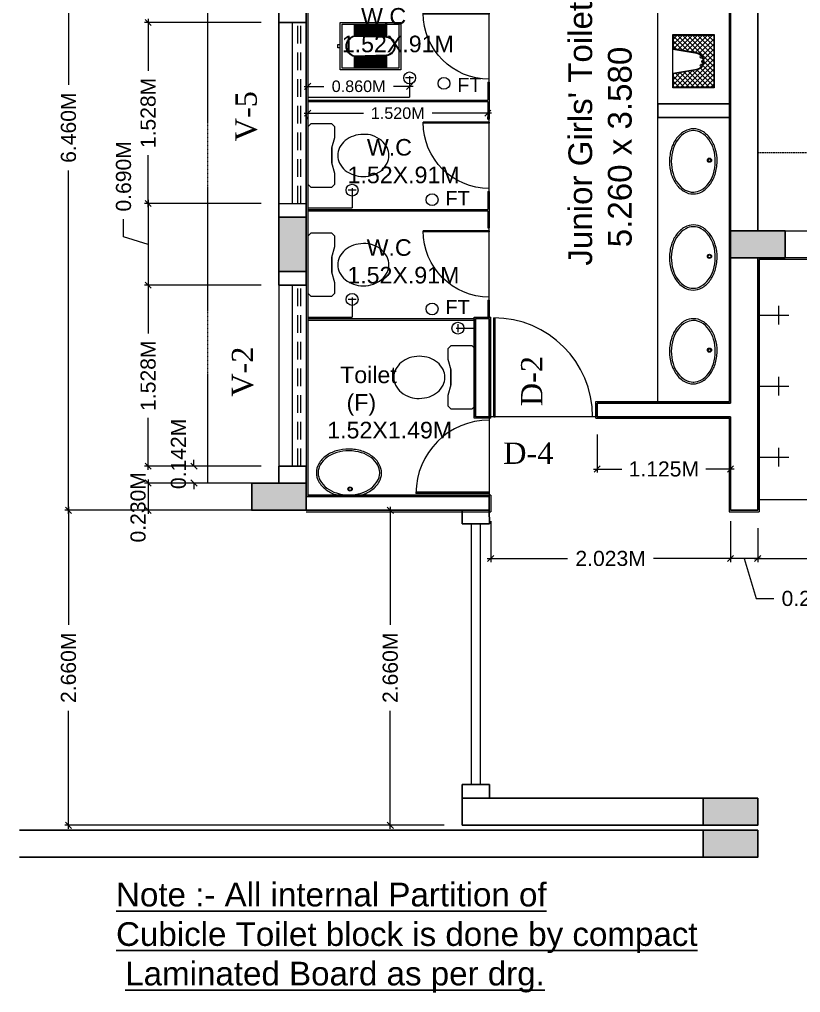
# Model space of a CAD drawing. Header units: metres. Extents: x 1545540 to 2027037, y 435419 to 693806.
# Drawn here: x 1606936 to 1613527, y 471662 to 479877 of the extents above; entities that cross this region are included whole.
import ezdxf

# ---------------------------------------------------------------- set-up
doc = ezdxf.new("R2010")
doc.units = ezdxf.units.M
doc.header["$LTSCALE"] = 1000
doc.header["$PDMODE"] = 35
doc.linetypes.add('DASHED', pattern=[0.75, 0.5, -0.25])
doc.linetypes.add('DASHED2', pattern=[0.375, 0.25, -0.125])
doc.layers.get('Defpoints').update_dxf_attribs({"lineweight": 18})
for name, color, linetype, lineweight in [('- WALL', 7, 'Continuous', 30), ('Col-Hatch', 9, 'Continuous', 13), ('coloum hatch', 254, 'Continuous', 9), ('Column', 252, 'Continuous', 30), ('CUBICAL TOILET', 160, 'Continuous', 9), ('Door', 54, 'Continuous', 13), ('elevation', 1, 'Continuous', 13), ('Fixture', 44, 'Continuous', 9), ('Furniture', 13, 'Continuous', 13), ('PLASTER', 144, 'Continuous', 13), ('PROJ.', 30, 'DASHED2', 13), ('Projection', 252, 'DASHED2', 18), ('Stair', 2, 'Continuous', 15), ('Text-2', 122, 'Continuous', 25), ('Ventilator', 6, 'DASHED', 18), ('Wall', 7, 'Continuous', 30), ('Window-Wall', 7, 'Continuous', 18)]:
    doc.layers.add(name, color=color, linetype=linetype, lineweight=lineweight)
doc.layers.add('dimen', color=1, linetype='Continuous')
doc.layers.add('text', color=7, linetype='Continuous')
doc.styles.add('dim-stylus bt', font='arial.ttf')
doc.styles.add('L120', font='simplex.shx', dxfattribs={"height": 1})
doc.styles.add('style1', font='')
doc.styles.get('style1').set_extended_font_data('Century Gothic')
doc.dimstyles.new('1      100 (big)', dxfattribs={"dimscale": 75, "dimtxt": 5, "dimasz": 3.5, "dimexe": 1.5, "dimexo": 2, "dimgap": 1, "dimtad": 0, "dimdec": 3, "dimlfac": 0.001, "dimzin": 0, "dimdsep": 46, "dimtxsty": 'dim-stylus bt', "dimblk": 'OBLIQUE', "dimcen": 0, "dimdle": 0.6, "dimclrd": 256, "dimclre": 7, "dimclrt": 256, "dimadec": 0, "dimazin": 0, "dimtfac": 0.7, "dimtdec": 3, "dimtofl": 0, "dimtmove": 1, "dimatfit": 3, "dimldrblk": 'OPEN90', "dimfxl": 0, "dimtolj": 1, "dimtzin": 0, "dimlwd": 15, "dimlwe": 15, "dimarcsym": 0})

# ---------------------------------------------------------------- blocks, each defined once
blk = doc.blocks.new('CC')
at = {"layer": 'Col-Hatch', "ltscale": 0.05}
blk.add_hatch(color=256, dxfattribs=at).paths.add_polyline_path([(4078.606, 341.3281), (4078.606, 341.0981), (4079.066, 341.0981), (4079.066, 341.3281)])
at = {"layer": 'Column'}
blk.add_lwpolyline([(4078.606, 341.3281), (4079.066, 341.3281), (4079.066, 341.0981), (4078.606, 341.0981)], close=True, dxfattribs=at)
blk = doc.blocks.new('RSA BASIN 2')
for points in [[(10.67, -8.12, 0.12976), (9.97, -5.22, 0.106426), (7.61, -2.47, 0.084431), (4.27, -0.72, 0.073534), (0, 0, 0.073534), (-4.29, -0.55, 0.084431), (-7.7, -2.16, 0.106426), (-10.17, -4.82, 0.12976), (-10.98, -7.69, 0.12976), (-10.28, -10.59, 0.106426), (-7.92, -13.34, 0.084431), (-4.58, -15.09, 0.073534), (-0.31, -15.81, 0.073534), (3.98, -15.26, 0.084431), (7.39, -13.64, 0.106426), (9.85, -10.99, 0.12976)], [(10.08, -7.9, 0.119977), (9.45, -5.5, 0.106426), (7.25, -2.94, 0.084431), (4.08, -1.28, 0.073534), (-0.01, -0.59, 0.073534), (-4.13, -1.12, 0.084431), (-7.36, -2.65, 0.106426), (-9.66, -5.12, 0.12976), (-10.39, -7.7, 0.009633), (-10.39, -7.9, 0.119977), (-9.76, -10.31, 0.106426), (-7.57, -12.87, 0.084431), (-4.4, -14.53, 0.073534), (-0.3, -15.22, 0.073534), (3.82, -14.69, 0.084431), (7.05, -13.16, 0.106426), (9.35, -10.69, 0.12976), (10.08, -8.11, 0.009633)]]:
    blk.add_lwpolyline(points, format="xyb", close=True)
for radius in [0.7, 0.479]:
    blk.add_circle((-0.47, -2.53), radius)
blk = doc.blocks.new('*X20')
at = {"color": 0}
for p, q in [((704.7, 322.9), (942.6, 560.7)), ((704.7, 365.3), (900.1, 560.7)), ((704.7, 407.7), (857.7, 560.7)), ((704.7, 450.2), (815.3, 560.7)), ((704.7, 492.6), (772.9, 560.7)), ((704.7, 535), (730.4, 560.7)), ((847.7, 382.7), (704.7, 525.7)), ((853.8, 419), (712.1, 560.7)), ((866.2, 449), (754.5, 560.7)), ((888.3, 469.3), (796.9, 560.7)), ((920.9, 479.2), (839.4, 560.7)), ((1144.7, 297.8), (881.8, 560.7)), ((898.6, 474.4), (985, 560.7)), ((1144.7, 340.2), (924.2, 560.7)), ((943.5, 476.9), (1027.4, 560.7)), ((1144.7, 382.6), (966.6, 560.7)), ((971.4, 462.3), (1069.8, 560.7)), ((989.9, 438.4), (1112.3, 560.7)), ((998.4, 404.5), (1144.7, 550.7)), ((1004.5, 368.1), (1144.7, 508.3)), ((1144.7, 425.1), (1009.1, 560.7)), ((1144.7, 467.5), (1051.5, 560.7)), ((1144.7, 509.9), (1093.9, 560.7)), ((1144.7, 552.3), (1136.3, 560.7)), ((841.6, 346.4), (704.7, 483.2)), ((835.5, 310), (704.7, 440.8)), ((704.7, 280.5), (857.8, 433.5)), ((1010.5, 331.7), (1144.7, 465.9)), ((1016.6, 295.3), (1144.7, 423.5)), ((829.4, 273.7), (704.7, 398.4)), ((704.7, 238), (847.4, 380.7)), ((823.3, 237.4), (704.7, 355.9)), ((729.8, 220.7), (838.8, 329.7)), ((1144.7, 255.4), (999, 401.1)), ((1136.9, 220.7), (1007.4, 350.2)), ((1022.6, 258.9), (1144.7, 381)), ((1028.6, 222.5), (1144.7, 338.6)), ((797.5, 220.7), (704.7, 313.5)), ((755.1, 220.7), (704.7, 271.1)), ((772.3, 220.7), (830.2, 278.7)), ((1094.5, 220.7), (1015.9, 299.3)), ((1052.1, 220.7), (1024.3, 248.4)), ((1069.2, 220.7), (1144.7, 296.2)), ((1111.7, 220.7), (1144.7, 253.8)), ((712.7, 220.7), (704.7, 228.7)), ((814.7, 220.7), (821.7, 227.7))]:
    blk.add_line(p, q, dxfattribs=at)
blk = doc.blocks.new('RSA CL7')
blk.add_lwpolyline([(8.86, 0), (-8.86, 0), (-8.86, -13.78), (-3.94, -13.78), (3.94, -13.78), (8.86, -13.78)], close=True)
blk.add_lwpolyline([(-4.1, -13.58), (-2.78, -5.72, -0.835943), (2.8, -5.76), (4.1, -13.58), (8.66, -13.58), (8.66, -0.2), (-8.66, -0.2), (-8.66, -13.58)], format="xyb", close=True)
blk.add_lwpolyline([(-3.94, -13.78), (-2.59, -5.75, -0.835548), (2.61, -5.79), (3.94, -13.78)], format="xyb")
for centre, start, end in [((-1.41, -4.14), 207.2135, 40.9564), ((-0.03, -3.6), 185.8999, 355.8249), ((1.47, -4.14), 140.9962, 329.3468)]:
    blk.add_arc(centre, 0.493, start, end)
at = {"xscale": 0.0393714285714286, "yscale": 0.0393714285714286, "zscale": 0.0393714285714286}
blk.add_blockref('*X20', (-36.41, -22.27), dxfattribs=at)
blk = doc.blocks.new('ENGLISH SHEET')
at = {"layer": 'Fixture'}
for p, q in [((4663.7984, 251.204), (4663.773, 251.1785)), ((4663.773, 251.1785), (4663.773, 250.6958)), ((4663.9763, 251.204), (4663.7984, 251.204)), ((4664.0017, 251.1785), (4663.9763, 251.204)), ((4664.0017, 251.0896), (4664.0017, 251.1785)), ((4663.9763, 251.0007), (4664.0017, 251.0896)), ((4663.9763, 250.8737), (4663.9763, 251.0007)), ((4663.9763, 251.0007), (4663.9763, 250.8737)), ((4664.0017, 250.7847), (4663.9763, 250.8737)), ((4664.0017, 250.6958), (4664.0017, 250.7847)), ((4663.773, 250.6958), (4663.7984, 250.6704)), ((4663.7984, 250.6704), (4663.9763, 250.6704)), ((4663.9763, 250.6704), (4664.0017, 250.6958))]:
    blk.add_line(p, q, dxfattribs=at)
blk.add_lwpolyline([(4664.459, 250.9372, 0.117036), (4664.4433, 251.0034, 0.104338), (4664.3958, 251.0629, 0.09029), (4664.3208, 251.1047, 0.09898), (4664.2431, 251.115, 0.08237), (4664.1586, 251.101, 0.09029), (4664.0904, 251.0629, 0.104338), (4664.0428, 251.0034, 0.117036), (4664.0271, 250.9372, 0.117036), (4664.0428, 250.8709, 0.104338), (4664.0904, 250.8114, 0.09029), (4664.1586, 250.7733, 0.08237), (4664.2431, 250.7593, 0.08237), (4664.3275, 250.7733, 0.09029), (4664.3958, 250.8114, 0.104338), (4664.4433, 250.8709, 0.117036)], format="xyb", close=True, dxfattribs=at)
blk = doc.blocks.new('RSA CL6')
for p, q in [((5.51, 3.48), (5.51, 7.28)), ((5.91, 3.47), (5.91, 7.28)), ((6.3, 3.46), (6.3, 7.28)), ((6.69, 3.45), (6.69, 7.28)), ((7.09, 3.44), (7.09, 7.28)), ((7.48, 3.43), (7.48, 7.28)), ((7.87, 3.42), (7.87, 7.28)), ((8.27, 3.41), (8.27, 7.28)), ((8.66, 3.4), (8.66, 7.28)), ((9.06, 3.39), (9.06, 7.28)), ((9.45, 3.38), (9.45, 7.28)), ((9.84, 3.37), (9.84, 7.28)), ((10.24, 3.36), (10.24, 7.28)), ((10.63, 3.35), (10.63, 7.28)), ((11.02, 3.34), (11.02, 7.28)), ((11.42, 3.33), (11.42, 7.28)), ((11.81, 3.32), (11.81, 7.28)), ((12.2, 3.31), (12.2, 7.28)), ((12.6, 3.31), (12.6, 7.28)), ((12.99, 3.3), (12.99, 7.28)), ((13.39, 3.29), (13.39, 7.28)), ((13.78, 3.28), (13.78, 7.28)), ((14.17, 3.27), (14.17, 7.28)), ((14.57, 3.26), (14.57, 7.28)), ((14.96, 3.25), (14.96, 7.28)), ((15.35, 3.24), (15.35, 7.28)), ((15.75, 3.23), (15.75, 7.28)), ((16.14, 3.22), (16.14, 7.28)), ((16.14, 7.28), (16.14, 3.22)), ((13.78, -7.28), (13.78, -3.23)), ((14.17, -7.28), (14.17, -3.22)), ((14.57, -7.28), (14.57, -3.21)), ((14.96, -7.28), (14.96, -3.2)), ((15.35, -7.28), (15.35, -3.19)), ((15.75, -7.28), (15.75, -3.18)), ((16.14, -3.17), (16.14, -7.28)), ((16.14, -7.28), (16.14, -3.17)), ((5.51, -7.28), (5.51, -3.47)), ((5.91, -7.28), (5.91, -3.45)), ((6.3, -7.28), (6.3, -3.44)), ((6.69, -7.28), (6.69, -3.43)), ((7.09, -7.28), (7.09, -3.42)), ((7.48, -7.28), (7.48, -3.41)), ((7.87, -7.28), (7.87, -3.4)), ((8.27, -7.28), (8.27, -3.39)), ((8.66, -7.28), (8.66, -3.38)), ((9.06, -7.28), (9.06, -3.37)), ((9.45, -7.28), (9.45, -3.36)), ((9.84, -7.28), (9.84, -3.34)), ((10.24, -7.28), (10.24, -3.33)), ((10.63, -7.28), (10.63, -3.32)), ((11.02, -7.28), (11.02, -3.31)), ((11.42, -7.28), (11.42, -3.3)), ((11.81, -7.28), (11.81, -3.29)), ((12.2, -7.28), (12.2, -3.28)), ((12.6, -7.28), (12.6, -3.27)), ((12.99, -7.28), (12.99, -3.26)), ((13.39, -7.28), (13.39, -3.24))]:
    blk.add_line(p, q)
for points in [[(0.79, 7.87), (20.87, 7.87), (20.87, -7.87), (0.79, -7.87)], [(1.38, 7.28), (20.28, 7.28), (20.28, -7.28), (1.38, -7.28)]]:
    blk.add_lwpolyline(points, close=True)
for points in [[(5.51, 3.48), (16.14, 3.22, -0.899983), (16.14, -3.17), (5.54, -3.47, -0.799392)], [(5.53, 3.28), (16.13, 3.02, -0.897689), (16.12, -2.97), (5.56, -3.27, -0.793494), (5.53, 3.28)]]:
    blk.add_lwpolyline(points, format="xyb", close=True)
blk.add_lwpolyline([(0.79, -0.59), (0, -0.59), (0, 0.59), (0.79, 0.59)])
blk = doc.blocks.new('RH 1200')
for p, q in [((20.99, 0), (20.99, 43.31)), ((21.65, 0), (21.65, 43.31)), ((21.65, 0), (20.99, 0))]:
    blk.add_line(p, q)
at = {"extrusion": (0, 0, -1)}
blk.add_ellipse((21.65, 0), major_axis=(-30.62, 30.62), ratio=1, start_param=5.497787, end_param=7.068583, dxfattribs=at)
blk = doc.blocks.new('HJK')
at = {"layer": 'Door', "ltscale": 20}
blk.add_line((3658.2334, -481.1198), (3658.9084, -481.1198), dxfattribs=at)
at = {"layer": 'Door', "ltscale": 20, "xscale": 0.014287499999341, "yscale": 0.014287499999341, "zscale": 0.014287499999341, "rotation": 359.999999999943}
blk.add_blockref('RH 1200', (3658.5713, -481.1198), dxfattribs=at)
blk = doc.blocks.new('_Oblique')
at = {"color": 0, "linetype": 'ByBlock', "lineweight": -2}
blk.add_line((-0.5, -0.5), (0.5, 0.5), dxfattribs=at)
blk = doc.blocks.new('*D1165')
at = {"layer": 'Defpoints', "color": 0, "transparency": 16777216}
for p in [(1609367.8, 479312.8), (1609367.8, 479233.9), (1610227.8, 479221.9)]:
    blk.add_point(p, dxfattribs=at)
at = {"layer": 'dimen', "color": 7, "lineweight": 15, "transparency": 16777216}
for p, q in [((1609367.8, 479383.9), (1609367.8, 479342.8)), ((1610227.8, 479371.9), (1610227.8, 479342.8))]:
    blk.add_line(p, q, dxfattribs=at)
at = {"layer": 'dimen', "lineweight": 15, "transparency": 16777216}
for p, q in [((1609337.8, 479312.8), (1609503.6, 479312.8)), ((1610257.8, 479312.8), (1610092, 479312.8))]:
    blk.add_line(p, q, dxfattribs=at)
at = {"layer": 'dimen', "lineweight": 15, "transparency": 16777216, "xscale": 52.5, "yscale": 52.5, "zscale": 52.5, "rotation": 180}
blk.add_blockref('_Oblique', (1609367.8, 479312.8), dxfattribs=at)
at = {"layer": 'dimen', "lineweight": 15, "transparency": 16777216, "xscale": 52.5, "yscale": 52.5, "zscale": 52.5}
blk.add_blockref('_Oblique', (1610227.8, 479312.8), dxfattribs=at)
at = {"layer": 'dimen', "transparency": 16777216, "insert": (1609797.8, 479312.8), "char_height": 97.5, "attachment_point": 5, "style": 'dim-stylus bt'}
blk.add_mtext('\\A1;0.860M', dxfattribs=at)
blk = doc.blocks.new('_Open90')
at = {"color": 0, "linetype": 'ByBlock', "lineweight": -2}
for p, q in [((0, 0), (-1, 0)), ((-0.5, 0.5), (0, 0)), ((0, 0), (-0.5, -0.5))]:
    blk.add_line(p, q, dxfattribs=at)
blk = doc.blocks.new('*D1174')
at = {"layer": 'Defpoints', "color": 0, "transparency": 16777216}
for p in [(1609125.8, 479851.9), (1608021.9, 478323.9), (1609125.8, 478323.9)]:
    blk.add_point(p, dxfattribs=at)
at = {"layer": 'dimen', "color": 7, "lineweight": 15, "transparency": 16777216}
for p, q in [((1608975.8, 479851.9), (1607991.9, 479851.9)), ((1608975.8, 478323.9), (1607991.9, 478323.9))]:
    blk.add_line(p, q, dxfattribs=at)
at = {"layer": 'dimen', "lineweight": 15, "transparency": 16777216}
for p, q in [((1608021.9, 479881.9), (1608021.9, 479443.5)), ((1608021.9, 478293.9), (1608021.9, 478732.3))]:
    blk.add_line(p, q, dxfattribs=at)
at = {"layer": 'dimen', "lineweight": 15, "transparency": 16777216, "xscale": 52.5, "yscale": 52.5, "zscale": 52.5}
for p, rotation in [((1608021.9, 479851.9), 90), ((1608021.9, 478323.9), 270)]:
    blk.add_blockref('_Oblique', p, dxfattribs=dict(at, rotation=rotation))
at = {"layer": 'dimen', "transparency": 16777216, "insert": (1608021.9, 479087.9), "char_height": 127.5, "attachment_point": 5, "rotation": 90, "style": 'dim-stylus bt'}
blk.add_mtext('\\A1;1.528M', dxfattribs=at)
blk = doc.blocks.new('*D1175')
at = {"layer": 'Defpoints', "color": 0, "transparency": 16777216}
for p in [(1609125.8, 478323.9), (1608021.9, 477633.9), (1609125.8, 477633.9)]:
    blk.add_point(p, dxfattribs=at)
at = {"layer": 'dimen', "color": 7, "lineweight": 15, "transparency": 16777216}
for p, q in [((1608975.8, 478323.9), (1607991.9, 478323.9)), ((1608975.8, 477633.9), (1607991.9, 477633.9))]:
    blk.add_line(p, q, dxfattribs=at)
at = {"layer": 'dimen', "lineweight": 15, "transparency": 16777216}
for p, q in [((1608021.9, 478353.9), (1608021.9, 477603.9)), ((1607814.3, 478041.2), (1607814.3, 478191.2)), ((1608021.9, 477978.9), (1607814.3, 478041.2))]:
    blk.add_line(p, q, dxfattribs=at)
at = {"layer": 'dimen', "lineweight": 15, "transparency": 16777216, "xscale": 52.5, "yscale": 52.5, "zscale": 52.5}
for p, rotation in [((1608021.9, 478323.9), 90), ((1608021.9, 477633.9), 270)]:
    blk.add_blockref('_Oblique', p, dxfattribs=dict(at, rotation=rotation))
at = {"layer": 'dimen', "transparency": 16777216, "insert": (1607814.3, 478552.8), "char_height": 127.5, "attachment_point": 5, "rotation": 90, "style": 'dim-stylus bt'}
blk.add_mtext('\\A1;0.690M', dxfattribs=at)
blk = doc.blocks.new('*D1176')
at = {"layer": 'Defpoints', "color": 0, "transparency": 16777216}
for p in [(1609125.8, 477633.9), (1608021.9, 476105.9), (1609125.8, 476105.9)]:
    blk.add_point(p, dxfattribs=at)
at = {"layer": 'dimen', "color": 7, "lineweight": 15, "transparency": 16777216}
for p, q in [((1608975.8, 477633.9), (1607991.9, 477633.9)), ((1608975.8, 476105.9), (1607991.9, 476105.9))]:
    blk.add_line(p, q, dxfattribs=at)
at = {"layer": 'dimen', "lineweight": 15, "transparency": 16777216}
for p, q in [((1608021.9, 477663.9), (1608021.9, 477225.5)), ((1608021.9, 476075.9), (1608021.9, 476514.3))]:
    blk.add_line(p, q, dxfattribs=at)
at = {"layer": 'dimen', "lineweight": 15, "transparency": 16777216, "xscale": 52.5, "yscale": 52.5, "zscale": 52.5}
for p, rotation in [((1608021.9, 477633.9), 90), ((1608021.9, 476105.9), 270)]:
    blk.add_blockref('_Oblique', p, dxfattribs=dict(at, rotation=rotation))
at = {"layer": 'dimen', "transparency": 16777216, "insert": (1608021.9, 476869.9), "char_height": 127.5, "attachment_point": 5, "rotation": 90, "style": 'dim-stylus bt'}
blk.add_mtext('\\A1;1.528M', dxfattribs=at)
blk = doc.blocks.new('*D1177')
at = {"layer": 'Defpoints', "color": 0, "transparency": 16777216}
for p in [(1609125.8, 476105.9), (1608408.5, 475963.9), (1609125.8, 475963.9)]:
    blk.add_point(p, dxfattribs=at)
at = {"layer": 'dimen', "lineweight": 15, "transparency": 16777216}
for p, q in [((1608408.5, 476105.9), (1608408.5, 476158.4)), ((1608408.5, 475963.9), (1608408.5, 475911.4))]:
    blk.add_line(p, q, dxfattribs=at)
at = {"layer": 'dimen', "color": 7, "lineweight": 15, "transparency": 16777216}
for p, q in [((1608975.8, 476105.9), (1608378.5, 476105.9)), ((1608975.8, 475963.9), (1608378.5, 475963.9))]:
    blk.add_line(p, q, dxfattribs=at)
at = {"layer": 'dimen', "lineweight": 15, "transparency": 16777216, "xscale": 52.5, "yscale": 52.5, "zscale": 52.5}
for p, rotation in [((1608408.5, 476105.9), 270), ((1608408.5, 475963.9), 90)]:
    blk.add_blockref('_Oblique', p, dxfattribs=dict(at, rotation=rotation))
at = {"layer": 'dimen', "transparency": 16777216, "insert": (1608277.8, 476209.6), "char_height": 127.5, "attachment_point": 5, "rotation": 90, "style": 'dim-stylus bt'}
blk.add_mtext('\\A1;0.142M', dxfattribs=at)
blk = doc.blocks.new('*D1178')
at = {"layer": 'Defpoints', "color": 0, "transparency": 16777216}
for p in [(1609125.8, 475963.9), (1608021.9, 475733.9), (1609125.8, 475733.9)]:
    blk.add_point(p, dxfattribs=at)
at = {"layer": 'dimen', "lineweight": 15, "transparency": 16777216}
blk.add_line((1608021.9, 475993.9), (1608021.9, 475703.9), dxfattribs=at)
at = {"layer": 'dimen', "color": 7, "lineweight": 15, "transparency": 16777216}
for p, q in [((1608975.8, 475963.9), (1607991.9, 475963.9)), ((1608975.8, 475733.9), (1607991.9, 475733.9))]:
    blk.add_line(p, q, dxfattribs=at)
at = {"layer": 'dimen', "lineweight": 15, "transparency": 16777216, "xscale": 52.5, "yscale": 52.5, "zscale": 52.5}
for p, rotation in [((1608021.9, 475963.9), 90), ((1608021.9, 475733.9), 270)]:
    blk.add_blockref('_Oblique', p, dxfattribs=dict(at, rotation=rotation))
at = {"layer": 'dimen', "transparency": 16777216, "insert": (1607937, 475758.7), "char_height": 127.5, "attachment_point": 5, "rotation": 90, "style": 'dim-stylus bt'}
blk.add_mtext('\\A1;0.230M', dxfattribs=at)
blk = doc.blocks.new('*D1209')
at = {"layer": 'Defpoints', "color": 0, "transparency": 16777216}
for p in [(1610611.5, 475733.9), (1610065, 473073.9), (1610670.8, 473073.9)]:
    blk.add_point(p, dxfattribs=at)
at = {"layer": 'dimen', "lineweight": 15, "transparency": 16777216}
for p, q in [((1610065, 475763.9), (1610065, 474766.6)), ((1610065, 473043.9), (1610065, 474041.2))]:
    blk.add_line(p, q, dxfattribs=at)
at = {"layer": 'dimen', "color": 7, "lineweight": 15, "transparency": 16777216}
for p, q in [((1610461.5, 475733.9), (1610035, 475733.9)), ((1610520.8, 473073.9), (1610035, 473073.9))]:
    blk.add_line(p, q, dxfattribs=at)
at = {"layer": 'dimen', "lineweight": 15, "transparency": 16777216, "xscale": 52.5, "yscale": 52.5, "zscale": 52.5}
for p, rotation in [((1610065, 475733.9), 90), ((1610065, 473073.9), 270)]:
    blk.add_blockref('_Oblique', p, dxfattribs=dict(at, rotation=rotation))
at = {"layer": 'dimen', "transparency": 16777216, "insert": (1610065, 474403.9), "char_height": 127.5, "attachment_point": 5, "rotation": 90, "style": 'dim-stylus bt'}
blk.add_mtext('\\A1;2.660M', dxfattribs=at)
blk = doc.blocks.new('*D1210')
at = {"layer": 'Defpoints', "color": 0, "transparency": 16777216}
for p in [(1610912.4, 475791.4), (1612935.8, 475791.4), (1612935.8, 475326.5)]:
    blk.add_point(p, dxfattribs=at)
at = {"layer": 'dimen', "color": 7, "lineweight": 15, "transparency": 16777216}
for p, q in [((1610912.4, 475641.4), (1610912.4, 475296.5)), ((1612935.8, 475641.4), (1612935.8, 475296.5))]:
    blk.add_line(p, q, dxfattribs=at)
at = {"layer": 'dimen', "lineweight": 15, "transparency": 16777216}
for p, q in [((1610882.4, 475326.5), (1611561.4, 475326.5)), ((1612965.8, 475326.5), (1612286.8, 475326.5))]:
    blk.add_line(p, q, dxfattribs=at)
at = {"layer": 'dimen', "lineweight": 15, "transparency": 16777216, "xscale": 52.5, "yscale": 52.5, "zscale": 52.5, "rotation": 180}
blk.add_blockref('_Oblique', (1610912.4, 475326.5), dxfattribs=at)
at = {"layer": 'dimen', "lineweight": 15, "transparency": 16777216, "xscale": 52.5, "yscale": 52.5, "zscale": 52.5}
blk.add_blockref('_Oblique', (1612935.8, 475326.5), dxfattribs=at)
at = {"layer": 'dimen', "transparency": 16777216, "insert": (1611924.1, 475326.5), "char_height": 127.5, "attachment_point": 5, "style": 'dim-stylus bt'}
blk.add_mtext('\\A1;2.023M', dxfattribs=at)
blk = doc.blocks.new('*D1211')
at = {"layer": 'Defpoints', "color": 0, "transparency": 16777216}
for p in [(1612935.8, 475733.9), (1613165.8, 475733.9), (1612935.8, 475326.5)]:
    blk.add_point(p, dxfattribs=at)
at = {"layer": 'dimen', "color": 7, "lineweight": 15, "transparency": 16777216}
for p, q in [((1612935.8, 475583.9), (1612935.8, 475296.5)), ((1613165.8, 475583.9), (1613165.8, 475296.5))]:
    blk.add_line(p, q, dxfattribs=at)
at = {"layer": 'dimen', "lineweight": 15, "transparency": 16777216}
for p, q in [((1613195.8, 475326.5), (1612905.8, 475326.5)), ((1613050.8, 475326.5), (1613152.2, 474988.6)), ((1613152.2, 474988.6), (1613302.2, 474988.6))]:
    blk.add_line(p, q, dxfattribs=at)
at = {"layer": 'dimen', "lineweight": 15, "transparency": 16777216, "xscale": 52.5, "yscale": 52.5, "zscale": 52.5, "rotation": 180}
blk.add_blockref('_Oblique', (1612935.8, 475326.5), dxfattribs=at)
at = {"layer": 'dimen', "lineweight": 15, "transparency": 16777216, "xscale": 52.5, "yscale": 52.5, "zscale": 52.5}
blk.add_blockref('_Oblique', (1613165.8, 475326.5), dxfattribs=at)
at = {"layer": 'dimen', "transparency": 16777216, "insert": (1613663.8, 474988.6), "char_height": 127.5, "attachment_point": 5, "style": 'dim-stylus bt'}
blk.add_mtext('\\A1;0.230M', dxfattribs=at)
blk = doc.blocks.new('*D1212')
at = {"layer": 'Defpoints', "color": 0, "transparency": 16777216}
for p in [(1613165.8, 475733.9), (1616515.8, 475733.9), (1616515.8, 475326.5)]:
    blk.add_point(p, dxfattribs=at)
at = {"layer": 'dimen', "color": 7, "lineweight": 15, "transparency": 16777216}
for p, q in [((1613165.8, 475583.9), (1613165.8, 475296.5)), ((1616515.8, 475583.9), (1616515.8, 475296.5))]:
    blk.add_line(p, q, dxfattribs=at)
at = {"layer": 'dimen', "lineweight": 15, "transparency": 16777216}
for p, q in [((1613135.8, 475326.5), (1614479.2, 475326.5)), ((1616545.8, 475326.5), (1615202.3, 475326.5))]:
    blk.add_line(p, q, dxfattribs=at)
at = {"layer": 'dimen', "lineweight": 15, "transparency": 16777216, "xscale": 52.5, "yscale": 52.5, "zscale": 52.5, "rotation": 180}
blk.add_blockref('_Oblique', (1613165.8, 475326.5), dxfattribs=at)
at = {"layer": 'dimen', "lineweight": 15, "transparency": 16777216, "xscale": 52.5, "yscale": 52.5, "zscale": 52.5}
blk.add_blockref('_Oblique', (1616515.8, 475326.5), dxfattribs=at)
at = {"layer": 'dimen', "transparency": 16777216, "insert": (1614840.8, 475326.5), "char_height": 127.5, "attachment_point": 5, "style": 'dim-stylus bt'}
blk.add_mtext('\\A1;3.350M', dxfattribs=at)
blk = doc.blocks.new('*D1215')
at = {"layer": 'Defpoints', "color": 0, "transparency": 16777216}
for p in [(1609367.8, 479184.4), (1610887.8, 479184.4), (1609367.8, 479086.1)]:
    blk.add_point(p, dxfattribs=at)
at = {"layer": 'dimen', "lineweight": 15, "transparency": 16777216}
for p, q in [((1609337.8, 479086.1), (1609838.2, 479086.1)), ((1610917.8, 479086.1), (1610417.4, 479086.1))]:
    blk.add_line(p, q, dxfattribs=at)
at = {"layer": 'dimen', "color": 7, "lineweight": 15, "transparency": 16777216}
for p, q in [((1609367.8, 479034.4), (1609367.8, 479056.1)), ((1610887.8, 479034.4), (1610887.8, 479056.1))]:
    blk.add_line(p, q, dxfattribs=at)
at = {"layer": 'dimen', "lineweight": 15, "transparency": 16777216, "xscale": 52.5, "yscale": 52.5, "zscale": 52.5, "rotation": 180}
blk.add_blockref('_Oblique', (1609367.8, 479086.1), dxfattribs=at)
at = {"layer": 'dimen', "lineweight": 15, "transparency": 16777216, "xscale": 52.5, "yscale": 52.5, "zscale": 52.5}
blk.add_blockref('_Oblique', (1610887.8, 479086.1), dxfattribs=at)
at = {"layer": 'dimen', "transparency": 16777216, "insert": (1610127.8, 479086.1), "char_height": 97.5, "attachment_point": 5, "style": 'dim-stylus bt'}
blk.add_mtext('\\A1;1.520M', dxfattribs=at)
blk = doc.blocks.new('*D1218')
at = {"layer": 'Defpoints', "color": 0, "transparency": 16777216}
for p in [(1608895.8, 482193.9), (1607349.6, 475733.9), (1608895.8, 475733.9)]:
    blk.add_point(p, dxfattribs=at)
at = {"layer": 'dimen', "color": 7, "lineweight": 15, "transparency": 16777216}
for p, q in [((1608745.8, 482193.9), (1607319.6, 482193.9)), ((1608745.8, 475733.9), (1607319.6, 475733.9))]:
    blk.add_line(p, q, dxfattribs=at)
at = {"layer": 'dimen', "lineweight": 15, "transparency": 16777216}
for p, q in [((1607349.6, 482223.9), (1607349.6, 479325.9)), ((1607349.6, 475703.9), (1607349.6, 478601.9))]:
    blk.add_line(p, q, dxfattribs=at)
at = {"layer": 'dimen', "lineweight": 15, "transparency": 16777216, "xscale": 52.5, "yscale": 52.5, "zscale": 52.5}
for p, rotation in [((1607349.6, 482193.9), 90), ((1607349.6, 475733.9), 270)]:
    blk.add_blockref('_Oblique', p, dxfattribs=dict(at, rotation=rotation))
at = {"layer": 'dimen', "transparency": 16777216, "insert": (1607349.6, 478963.9), "char_height": 127.5, "attachment_point": 5, "rotation": 90, "style": 'dim-stylus bt'}
blk.add_mtext('\\A1;6.460M', dxfattribs=at)
blk = doc.blocks.new('*D1219')
at = {"layer": 'Defpoints', "color": 0, "transparency": 16777216}
for p in [(1610670.8, 475733.9), (1607349.6, 473073.9), (1610670.8, 473073.9)]:
    blk.add_point(p, dxfattribs=at)
at = {"layer": 'dimen', "lineweight": 15, "transparency": 16777216}
for p, q in [((1607349.6, 475763.9), (1607349.6, 474766.6)), ((1607349.6, 473043.9), (1607349.6, 474041.2))]:
    blk.add_line(p, q, dxfattribs=at)
at = {"layer": 'dimen', "color": 7, "lineweight": 15, "transparency": 16777216}
for p, q in [((1610520.8, 475733.9), (1607319.6, 475733.9)), ((1610520.8, 473073.9), (1607319.6, 473073.9))]:
    blk.add_line(p, q, dxfattribs=at)
at = {"layer": 'dimen', "lineweight": 15, "transparency": 16777216, "xscale": 52.5, "yscale": 52.5, "zscale": 52.5}
for p, rotation in [((1607349.6, 475733.9), 90), ((1607349.6, 473073.9), 270)]:
    blk.add_blockref('_Oblique', p, dxfattribs=dict(at, rotation=rotation))
at = {"layer": 'dimen', "transparency": 16777216, "insert": (1607349.6, 474403.9), "char_height": 127.5, "attachment_point": 5, "rotation": 90, "style": 'dim-stylus bt'}
blk.add_mtext('\\A1;2.660M', dxfattribs=at)
blk = doc.blocks.new('*D1245')
at = {"layer": 'Defpoints', "color": 0, "transparency": 16777216}
for p in [(1612935.8, 482193.9), (1612935.8, 478093.9), (1614094.6, 478093.9)]:
    blk.add_point(p, dxfattribs=at)
at = {"layer": 'dimen', "color": 7, "lineweight": 15, "transparency": 16777216}
for p, q in [((1613085.8, 482193.9), (1614124.6, 482193.9)), ((1613085.8, 478093.9), (1614124.6, 478093.9))]:
    blk.add_line(p, q, dxfattribs=at)
at = {"layer": 'dimen', "lineweight": 15, "transparency": 16777216}
for p, q in [((1614094.6, 482223.9), (1614094.6, 480508.1)), ((1614094.6, 478063.9), (1614094.6, 479779.7))]:
    blk.add_line(p, q, dxfattribs=at)
at = {"layer": 'dimen', "lineweight": 15, "transparency": 16777216, "xscale": 52.5, "yscale": 52.5, "zscale": 52.5}
for p, rotation in [((1614094.6, 482193.9), 90), ((1614094.6, 478093.9), 270)]:
    blk.add_blockref('_Oblique', p, dxfattribs=dict(at, rotation=rotation))
at = {"layer": 'dimen', "transparency": 16777216, "insert": (1614094.6, 480143.9), "char_height": 127.5, "attachment_point": 5, "rotation": 90, "style": 'dim-stylus bt'}
blk.add_mtext('\\A1;4.100M', dxfattribs=at)
blk = doc.blocks.new('*D1248')
at = {"layer": 'Defpoints', "color": 0, "transparency": 16777216}
for p in [(1611810.4, 476523.9), (1612935.8, 476523.9), (1611810.4, 476081.8)]:
    blk.add_point(p, dxfattribs=at)
at = {"layer": 'dimen', "color": 7, "lineweight": 15, "transparency": 16777216}
for p, q in [((1611810.4, 476373.9), (1611810.4, 476051.8)), ((1612935.8, 476373.9), (1612935.8, 476051.8))]:
    blk.add_line(p, q, dxfattribs=at)
at = {"layer": 'dimen', "lineweight": 15, "transparency": 16777216}
for p, q in [((1611780.4, 476081.8), (1612017.5, 476081.8)), ((1612965.8, 476081.8), (1612728.7, 476081.8))]:
    blk.add_line(p, q, dxfattribs=at)
at = {"layer": 'dimen', "lineweight": 15, "transparency": 16777216, "xscale": 52.5, "yscale": 52.5, "zscale": 52.5, "rotation": 180}
blk.add_blockref('_Oblique', (1611810.4, 476081.8), dxfattribs=at)
at = {"layer": 'dimen', "lineweight": 15, "transparency": 16777216, "xscale": 52.5, "yscale": 52.5, "zscale": 52.5}
blk.add_blockref('_Oblique', (1612935.8, 476081.8), dxfattribs=at)
at = {"layer": 'dimen', "transparency": 16777216, "insert": (1612373.1, 476081.8), "char_height": 127.5, "attachment_point": 5, "style": 'dim-stylus bt'}
blk.add_mtext('\\A1;1.125M', dxfattribs=at)

msp = doc.modelspace()

# ---------------------------------------------------------------- linework, layer by layer
at = {"layer": '- WALL'}
for p, q in [((1612935.7748, 481963.8995), (1612935.7749, 476638.8996)), ((1613165.7748, 481963.8995), (1613165.7748, 478093.8995)), ((1609125.7748, 479851.8995), (1609125.7748, 478208.8995)), ((1609355.7748, 478208.8995), (1609355.7748, 479851.8995)), ((1612323.7748, 479164.2376), (1612923.7748, 479164.2376)), ((1612323.7748, 479164.2376), (1612323.7748, 479049.2376)), ((1612323.7748, 479049.2376), (1612923.7748, 479049.2376)), ((1609355.7748, 477863.8995), (1609355.7748, 478313.8995)), ((1609355.7748, 477863.8995), (1609355.7748, 478313.8995)), ((1613165.7748, 477863.8995), (1613165.7749, 475733.8995)), ((1609125.7748, 477633.8995), (1609355.7748, 477633.8995)), ((1610785.2749, 477351.8995), (1610900.2749, 477351.8995)), ((1610785.2749, 476523.8995), (1610785.2749, 477351.8995)), ((1610900.2749, 476523.8995), (1610900.2749, 477351.8995)), ((1611810.3679, 476638.8996), (1612935.7749, 476638.8996)), ((1611810.3679, 476523.8996), (1611810.3679, 476638.8996)), ((1610900.2749, 476523.8995), (1610785.2749, 476523.8995)), ((1611810.3679, 476523.8996), (1612935.7749, 476523.8996)), ((1612935.7749, 476523.8996), (1612935.7749, 475733.8995)), ((1609125.7748, 475963.8995), (1609355.7748, 475963.8995)), ((1610900.3679, 475848.8995), (1609355.7748, 475848.8995)), ((1610900.3679, 475848.8995), (1610900.3679, 475733.8995)), ((1609355.7748, 475733.8995), (1610900.3679, 475733.8995)), ((1610670.7754, 475618.8995), (1610670.7754, 475733.8995)), ((1610900.7754, 475618.8995), (1610900.3679, 475733.8995)), ((1613165.7749, 475733.8995), (1612935.7749, 475733.8995)), ((1612935.7749, 475733.8995), (1613165.7749, 475733.8995)), ((1610670.7754, 475618.8995), (1610900.7754, 475618.8995)), ((1610670.7754, 473418.8995), (1610900.7754, 473418.8995)), ((1612705.7749, 473303.8995), (1610670.7754, 473303.8995)), ((1606935.7749, 473033.8995), (1612935.7749, 473033.8995)), ((1612705.7749, 473073.8995), (1610670.7754, 473073.8995)), ((1606935.7749, 472803.8995), (1612935.7749, 472803.8995))]:
    msp.add_line(p, q, dxfattribs=at)
for points in [[(1609125.7748, 480320.8995), (1609355.7748, 480320.8995), (1609355.7748, 479851.8995), (1609125.7748, 479851.8995)], [(1609125.7748, 477633.8995), (1609355.7748, 477633.8995), (1609355.7748, 477748.8995), (1609125.7748, 477748.8995)], [(1609355.7748, 476105.8995), (1609125.7748, 476105.8995), (1609125.7748, 475963.8995), (1609355.7748, 475963.8995)]]:
    msp.add_lwpolyline(points, close=True, dxfattribs=at)
at = {"layer": 'CUBICAL TOILET', "ltscale": 0.05}
for p, q in [((1610887.7748, 479346.8995), (1610887.7748, 479196.8995)), ((1610887.7748, 479346.8995), (1610900.2749, 479346.8995)), ((1610900.2749, 479346.8995), (1610900.2749, 479034.3995)), ((1609367.7748, 479196.8995), (1610887.7748, 479196.8995)), ((1609367.7748, 479184.3995), (1610887.7748, 479184.3995)), ((1610887.7749, 479184.3995), (1610887.7749, 479034.3995)), ((1610887.7749, 479034.3995), (1610900.2749, 479034.3995)), ((1610887.7749, 478424.3995), (1610887.7749, 478274.3995)), ((1610887.7749, 478424.3995), (1610900.2749, 478424.3995)), ((1610900.2749, 478424.3995), (1610900.2749, 478117.8995)), ((1609367.7748, 478274.3995), (1610887.7748, 478274.3995)), ((1609367.7748, 478261.8995), (1610887.7748, 478261.8995)), ((1610887.7749, 478261.8995), (1610887.7749, 478117.8995)), ((1610887.7749, 478117.8995), (1610900.2749, 478117.8995)), ((1610887.7749, 477507.8995), (1610887.7749, 477363.8995)), ((1610887.7749, 477507.8995), (1610900.2749, 477507.8995)), ((1610900.2749, 477507.8995), (1610900.2749, 477363.8995)), ((1609367.7748, 477351.8995), (1610773.2748, 477351.8995)), ((1609367.7748, 477339.3995), (1610773.2748, 477339.3995))]:
    msp.add_line(p, q, dxfattribs=at)
at = {"layer": 'Fixture'}
for p, q in [((1612323.7748, 479164.2376), (1612323.7748, 481951.8995)), ((1612323.7748, 476650.8996), (1612323.7748, 479049.2376)), ((1613344.3935, 477303.3184), (1613344.3935, 477459.4806)), ((1613165.7749, 477381.3995), (1613427.5392, 477381.3995)), ((1613344.3935, 476703.3184), (1613344.3935, 476859.4806)), ((1613165.7749, 476781.3995), (1613427.5392, 476781.3995)), ((1613344.3935, 476103.3184), (1613344.3935, 476259.4806)), ((1613165.7748, 476181.3995), (1613427.5392, 476181.3995)), ((1613165.7749, 476181.3995), (1613427.5392, 476181.3995)), ((1613165.7749, 475825.2983), (1613765.7749, 475825.2983))]:
    msp.add_line(p, q, dxfattribs=at)
at = {"layer": 'Furniture', "ltscale": 0.05}
for p, q in [((1610261.9334, 479383.8995), (1610193.6163, 479383.8995)), ((1610227.7749, 479399.741), (1610227.7749, 479221.8995)), ((1609367.7748, 479221.8995), (1610227.7749, 479221.8995)), ((1609776.9333, 478436.3995), (1609708.6162, 478436.3995)), ((1609742.7748, 478452.241), (1609742.7748, 478286.3995)), ((1609367.7748, 478286.3995), (1609742.7748, 478286.3995)), ((1609776.9334, 477513.8995), (1609708.6163, 477513.8995)), ((1609742.7748, 477529.741), (1609742.7748, 477363.8995)), ((1609367.7748, 477363.8995), (1609742.7748, 477363.8995)), ((1610635.2749, 477305.4027), (1610635.2749, 477237.0856)), ((1610619.4334, 477271.2442), (1610785.2749, 477271.2442))]:
    msp.add_line(p, q, dxfattribs=at)
for centre in [(1610227.7749, 479383.8995), (1610517.7749, 479337.6098), (1609742.7748, 478436.3995), (1610417.7749, 478355.7267), (1609742.7748, 477513.8995), (1610417.7749, 477433.2267), (1610635.2749, 477271.2442)]:
    msp.add_circle(centre, 50, dxfattribs=at)
at = {"layer": 'PLASTER', "ltscale": 0.05}
for p, q in [((1609367.7749, 481951.8995), (1609367.7749, 475860.8995)), ((1612923.7748, 481963.8995), (1612923.7749, 476650.8996)), ((1616503.7749, 477851.8995), (1613177.7748, 477851.8995)), ((1613177.7748, 477851.8995), (1613177.7749, 475721.8995)), ((1610773.2748, 477363.8995), (1610912.2749, 477363.8995)), ((1610773.2748, 476511.8995), (1610773.2748, 477363.8995)), ((1610912.2749, 476511.8995), (1610912.2749, 477363.8995)), ((1611798.3679, 476650.8996), (1612923.7749, 476650.8996)), ((1611798.3679, 476511.8996), (1611798.3679, 476650.8996)), ((1610912.2749, 476511.8995), (1610773.2748, 476511.8995)), ((1611798.3679, 476511.8996), (1612923.7749, 476511.8996)), ((1612923.7749, 476511.8996), (1612923.7749, 475721.8995)), ((1610912.3679, 475860.8995), (1609367.7749, 475860.8995)), ((1610912.3679, 475860.8995), (1610912.3679, 475721.8995)), ((1609355.7748, 475721.8995), (1610912.3679, 475721.8995)), ((1610900.7754, 475721.8996), (1610912.7754, 475721.8996)), ((1612923.7749, 475721.8995), (1613177.7749, 475721.8995))]:
    msp.add_line(p, q, dxfattribs=at)
at = {"layer": 'PROJ.', "ltscale": 0.01}
for p, q in [((1608525.7748, 475963.8995), (1608525.7748, 481963.8995)), ((1609125.7748, 475963.8995), (1608525.7748, 475963.8995))]:
    msp.add_line(p, q, dxfattribs=at)
at = {"layer": 'Projection', "ltscale": 0.05}
msp.add_line((1616515.7749, 478752.7762), (1613165.7748, 478752.7762), dxfattribs=at)
at = {"layer": 'Stair'}
for p, q in [((1612935.7749, 473033.8995), (1612265.7749, 473033.8995)), ((1612935.7749, 472803.8995), (1611965.7749, 472803.8995))]:
    msp.add_line(p, q, dxfattribs=at)
at = {"layer": 'Ventilator', "ltscale": 0.3}
for p, q in [((1609285.7748, 478323.8995), (1609285.7748, 479851.8995)), ((1609310.7748, 478323.8995), (1609310.7748, 479851.8995)), ((1609285.7748, 476105.8995), (1609285.7748, 477633.8995)), ((1609310.7748, 476105.8995), (1609310.7748, 477633.8995))]:
    msp.add_line(p, q, dxfattribs=at)
at = {"layer": 'Ventilator', "ltscale": 0.01}
for p, q in [((1610748.2754, 475618.8995), (1610748.2754, 473418.8995)), ((1610823.2754, 475618.8995), (1610823.2754, 473418.8995))]:
    msp.add_line(p, q, dxfattribs=at)
at = {"layer": 'Wall', "ltscale": 0.05}
for p, q in [((1610670.7754, 473418.8995), (1610670.7754, 473073.8995)), ((1610900.7754, 473418.8995), (1610900.7754, 473303.8995))]:
    msp.add_line(p, q, dxfattribs=at)
at = {"layer": 'Window-Wall'}
for p, q in [((1609125.7748, 479851.8995), (1609355.7748, 479851.8995)), ((1609125.7748, 479851.8995), (1609125.7748, 478323.8995)), ((1609240.7748, 478323.8995), (1609240.7748, 479851.8995)), ((1609355.7748, 479851.8995), (1609355.7748, 478323.8995)), ((1609125.7748, 478323.8995), (1609355.7748, 478323.8995)), ((1609125.7748, 477633.8995), (1609355.7748, 477633.8995)), ((1609125.7748, 477633.8995), (1609125.7748, 476105.8995)), ((1609240.7748, 476105.8995), (1609240.7748, 477633.8995)), ((1609355.7748, 477633.8995), (1609355.7748, 476105.8995))]:
    msp.add_line(p, q, dxfattribs=at)
msp.add_lwpolyline([(1613395.7748, 478093.8995), (1613395.7748, 478093.8995), (1613625.7748, 478093.8995), (1613625.7748, 477863.8995), (1613395.7748, 477863.8995)], dxfattribs=at)

# ---------------------------------------------------------------- block references
at = {"layer": 'coloum hatch', "ltscale": 0.05, "xscale": -999.9999998279078, "yscale": 999.9999998279078, "zscale": 999.9999998279078}
for p, rotation in [((1950453.8836, 4556814.9186), 90), ((-2465670.2443, 819192.0083), 180)]:
    msp.add_blockref('CC', p, dxfattribs=dict(at, rotation=rotation))
for p in [(5687961.794, 134635.7907), (5691771.794, 131975.7907), (5691771.794, 131705.7907)]:
    msp.add_blockref('CC', p, dxfattribs=at)
at = {"layer": 'Door', "rotation": 90}
for p, xscale, yscale, zscale in [((1176110.529, -2826612.1807), 903.7037035479219, 903.7037035479219, 903.7037035479219), ((1176110.529, -2827534.6807), 903.7037035479219, 903.7037035479219, 903.7037035479219), ((1176110.529, -2828451.1807), 903.7037035479219, 903.7037035479219, 903.7037035479219), ((1129780.4741, 4134757.308), -999.9999998279078, 999.9999998279078, 999.9999998279078)]:
    msp.add_blockref('HJK', p, dxfattribs=dict(at, xscale=xscale, yscale=yscale, zscale=zscale))
at = {"layer": 'Door', "xscale": -1348.148147915624, "yscale": 1348.148147915737, "zscale": 1348.148147915779}
msp.add_blockref('HJK', (6543650.963, 1125144.668), dxfattribs=at)
at = {"layer": 'elevation', "xscale": 999.9999998279078, "yscale": 999.9999998279078, "zscale": 999.9999998279078}
for p in [(-3054405.252, 227792.2245), (-3054405.252, 226869.7245)]:
    msp.add_blockref('ENGLISH SHEET', p, dxfattribs=at)
at = {"layer": 'elevation', "xscale": 999.9999998279078, "yscale": 999.9999998279078, "zscale": 999.9999998279078, "rotation": 180}
msp.add_blockref('ENGLISH SHEET', (6274552.9737, 727793.093), dxfattribs=at)
at = {"layer": 'Fixture', "xscale": 25.39999999061718, "yscale": 25.39999999061718, "zscale": 25.39999999061718}
msp.add_blockref('RSA CL6', (1609622.7749, 479651.8995), dxfattribs=at)
at = {"layer": 'Fixture'}
for name, p, xscale, yscale, zscale, rotation in [('RSA CL7', (1612798.7808, 479524.3758), -25.39999999061718, 25.39999999061718, 25.39999999125772, 270), ('RSA BASIN 2', (1612822.7028, 478677.9433), 25.39999999146531, 25.39999999146531, 25.39999999146531, 270.7446019526108), ('RSA BASIN 2', (1612822.7028, 477866.5784), 25.39999999146531, 25.39999999146531, 25.39999999146531, 270.7446019526108), ('RSA BASIN 2', (1612822.7028, 477074.6266), 25.39999999146531, 25.39999999146531, 25.39999999146531, 270.7446019526108), ('RSA BASIN 2', (1609714.6988, 475848.8765), 25.39999999237472, 25.39999999061718, 25.39999999125772, 180.7446019525842)]:
    msp.add_blockref(name, p, dxfattribs=dict(at, xscale=xscale, yscale=yscale, zscale=zscale, rotation=rotation))

# ---------------------------------------------------------------- texts
at = {"layer": 'text', "width": 4322.064043, "attachment_point": 1, "style": 'L120'}
for s, insert, char_height, rotation in [("{\\fArial|b0|i0|c0|p34;Junior Girls' Toilet\\P  5.260 x 3.580}", (1611568.142, 477798.9978), 200, 90), ('{\\fArial|b0|i0|c0|p34;   W.C\\P1.52X.91M}', (1609655.3513, 479973.9691), 140, 0.00000001), ('{\\fArial|b0|i0|c0|p34;   W.C\\P1.52X.91M}', (1609704.3392, 478868.1411), 140, 0.00000001), ('{\\fArial|b0|i0|c0|p34;   W.C\\P1.52X.91M}', (1609702.231, 478021.916), 140, 0.00000001), ('{\\fArial|b0|i0|c0|p34;  Toilet\\P   (F)\\P1.52X1.49M}', (1609532.7859, 476947.351), 140, 0.00000001)]:
    msp.add_mtext(s, dxfattribs=dict(at, insert=insert, char_height=char_height, rotation=rotation))
at = {"layer": 'text', "insert": (1607750.6221, 472589.3377), "char_height": 200, "width": 26669.839272, "attachment_point": 1, "style": 'style1'}
msp.add_mtext('{\\fArial|b0|i0|c0|p34;\\LNote :- All internal Partition of\\PCubicle Toilet block is done by compact\\P Laminated Board as per drg.}', dxfattribs=at)
at = {"layer": 'Text-2', "ltscale": 0.05, "width": 6841.77004, "attachment_point": 1, "style": 'L120'}
for s, insert, char_height, rotation in [('{\\fArial|b0|i0|c0|p34;FT}', (1610630.5594, 479384.1749), 120, 0.00000001), ('{\\fTimes New Roman|b0|i0|c0|p18;V-5}', (1608757.8795, 478848.9663), 180, 89.99999966), ('{\\fArial|b0|i0|c0|p34;FT}', (1610530.5594, 478428.208), 120, 0.00000001), ('{\\fArial|b0|i0|c0|p34;FT}', (1610530.5594, 477509.3743), 120, 0.00000001), ('{\\fTimes New Roman|b0|i0|c0|p18;V-2}', (1608727.707, 476692.4881), 180, 89.99999966), ('{\\fTimes New Roman|b0|i0|c0|p18;D-2}', (1611168.2361, 476613.0325), 180, 90.00000001), ('{\\fTimes New Roman|b0|i0|c0|p18;D-4}', (1611017.9888, 476305.6827), 180, 0.00000001)]:
    msp.add_mtext(s, dxfattribs=dict(at, insert=insert, char_height=char_height, rotation=rotation))

# ---------------------------------------------------------------- dimensions: what is measured, and where the dimension line sits
at = {"layer": 'dimen'}
for base, p1, p2, angle, override, picture, middle in [((1607349.6038, 475733.8995), (1608895.7749, 482193.8995), (1608895.7749, 475733.8995), 90, {"dimtxt": 1.7, "dimasz": 0.7, "dimexe": 0.4, "dimpost": 'M\\X', "dimdle": 0.4}, '*D1218', (1607349.6038, 478963.8995)), ((1608021.9398, 478323.8995), (1609125.7748, 479851.8995), (1609125.7748, 478323.8995), 90, {"dimtxt": 1.7, "dimasz": 0.7, "dimexe": 0.4, "dimpost": 'M\\X', "dimdle": 0.4}, '*D1174', (1608021.9398, 479087.8995)), ((1609367.7749, 479312.7567), (1610227.7749, 479221.8995), (1609367.7749, 479233.8995), 180, {"dimtxt": 1.3, "dimasz": 0.7, "dimexe": 0.4, "dimpost": 'M\\X', "dimdle": 0.4}, '*D1165', (1609797.7749, 479312.7567)), ((1608021.9398, 477633.8784), (1609125.7748, 478323.8995), (1609125.7748, 477633.8784), 90, {"dimtxt": 1.7, "dimasz": 0.7, "dimexe": 0.4, "dimpost": 'M\\X', "dimdle": 0.4}, '*D1175', (1607814.3418, 478266.1684)), ((1608021.9398, 476105.9136), (1609125.7748, 477633.8784), (1609125.7748, 476105.9136), 90, {"dimtxt": 1.7, "dimasz": 0.7, "dimexe": 0.4, "dimpost": 'M\\X', "dimdle": 0.4}, '*D1176', (1608021.9398, 476869.896)), ((1607349.6038, 473073.8995), (1610670.7754, 475733.8995), (1610670.7754, 473073.8995), 90, {"dimtxt": 1.7, "dimasz": 0.7, "dimexe": 0.4, "dimpost": 'M\\X', "dimdle": 0.4}, '*D1219', (1607349.6038, 474403.8995)), ((1610065.0411, 473073.8995), (1610611.4848, 475733.8995), (1610670.7754, 473073.8995), 90, {"dimtxt": 1.7, "dimasz": 0.7, "dimexe": 0.4, "dimpost": 'M\\X', "dimdle": 0.4}, '*D1209', (1610065.0411, 474403.8995))]:
    dim = msp.add_linear_dim(base=base, p1=p1, p2=p2, angle=angle, dimstyle='1      100 (big)', override=override, dxfattribs=at)
    dim.commit()
    dim.dimension.update_dxf_attribs({"geometry": picture, "text_midpoint": middle})
dim = msp.add_aligned_dim(p1=(1612935.7748, 482193.8995), p2=(1612935.7748, 478093.8995), distance=1158.7771, dimstyle='1      100 (big)', override={"dimtxt": 1.7, "dimasz": 0.7, "dimexe": 0.4, "dimpost": 'M\\X', "dimdle": 0.4}, dxfattribs=at)
dim.commit()
dim.dimension.update_dxf_attribs({"geometry": '*D1245', "text_midpoint": (1614094.5519, 480143.8995)})
for base, p1, p2, override, picture, middle in [((1609367.7748, 479086.0544), (1610887.7748, 479184.3995), (1609367.7748, 479184.3995), {"dimtxt": 1.3, "dimasz": 0.7, "dimexe": 0.4, "dimpost": 'M\\X', "dimdle": 0.4}, '*D1215', (1610127.7748, 479086.0544)), ((1611810.3679, 476081.7864), (1612935.7749, 476523.8996), (1611810.3679, 476523.8996), {"dimtxt": 1.7, "dimasz": 0.7, "dimexe": 0.4, "dimpost": 'M\\X', "dimdle": 0.4}, '*D1248', (1612373.0714, 476081.7864)), ((1612935.7749, 475326.4977), (1610912.3679, 475791.3995), (1612935.7749, 475791.3995), {"dimtxt": 1.7, "dimasz": 0.7, "dimexe": 0.4, "dimpost": 'M\\X', "dimdle": 0.4}, '*D1210', (1611924.0714, 475326.4977)), ((1612935.7749, 475326.4977), (1613165.7749, 475733.8995), (1612935.7749, 475733.8995), {"dimtxt": 1.7, "dimasz": 0.7, "dimexe": 0.4, "dimpost": 'M\\X', "dimdle": 0.4}, '*D1211', (1613377.1522, 474988.5731)), ((1616515.7749, 475326.4977), (1613165.7749, 475733.8995), (1616515.7749, 475733.8995), {"dimtxt": 1.7, "dimasz": 0.7, "dimexe": 0.4, "dimpost": 'M\\X', "dimdle": 0.4}, '*D1212', (1614840.7749, 475326.4977))]:
    dim = msp.add_linear_dim(base=base, p1=p1, p2=p2, dimstyle='1      100 (big)', override=override, dxfattribs=at)
    dim.commit()
    dim.dimension.update_dxf_attribs({"geometry": picture, "text_midpoint": middle})
for base, p1, p2, picture, middle in [((1608408.477, 475963.8995), (1609125.7748, 476105.9136), (1609125.7748, 475963.8995), '*D1177', (1608277.7949, 476209.5698)), ((1608021.9398, 475733.8995), (1609125.7748, 475963.8995), (1609125.7748, 475733.8995), '*D1178', (1607936.9882, 475758.6942))]:
    dim = msp.add_linear_dim(base=base, p1=p1, p2=p2, angle=90, dimstyle='1      100 (big)', override={"dimtxt": 1.7, "dimasz": 0.7, "dimexe": 0.4, "dimpost": 'M\\X', "dimdle": 0.4}, dxfattribs=at)
    dim.commit()
    dim.dimension.update_dxf_attribs({"geometry": picture, "text_midpoint": middle, "dimtype": 160})

doc.saveas('drawing.dxf')
